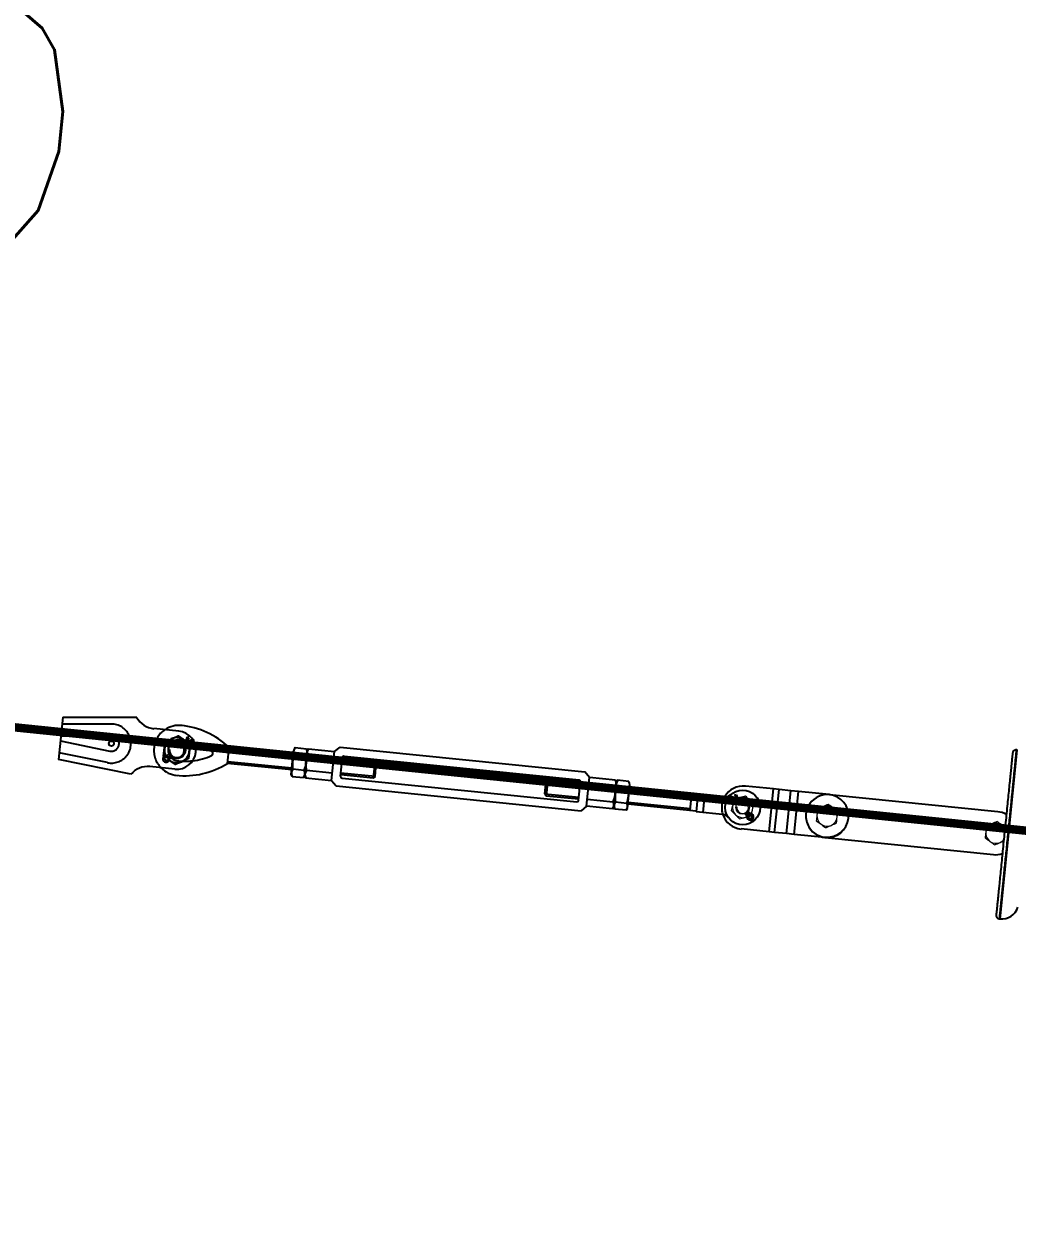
# Model space of a CAD drawing. Header units: millimetres. Extents: x -37020 to 35906, y -101 to 52234.
# Drawn here: x -1.205 to -0.035, y 319.549 to 320.953 of the extents above; entities that cross this region are included whole.
import ezdxf
from ezdxf import colors
from ezdxf.entities.mleader import LeaderData, LeaderLine
from ezdxf.math import Vec2, Vec3

# ---------------------------------------------------------------- set-up
doc = ezdxf.new("R2010")
doc.units = ezdxf.units.MM
doc.header["$PDMODE"] = 35
doc.header["$PDSIZE"] = 1
doc.linetypes.add('HIDDEN', pattern=[9.525, 6.35, -3.175])
for name, color, linetype in [('Catenaria', 2, 'Continuous'), ('GE-Cotas', 1, 'Continuous'), ('REFERENCIAS', 1, 'Continuous')]:
    doc.layers.add(name, color=color, linetype=linetype)
doc.styles.add('Romans', font='romans.shx', dxfattribs={"width": 0.8})
doc.styles.get("Standard").update_dxf_attribs({"font": 'arial.ttf'})
doc.dimstyles.get("Standard").update_dxf_attribs({"dimtxt": 0.18, "dimasz": 0.18, "dimexe": 0.18, "dimexo": 0.0625, "dimgap": 0.09, "dimtad": 0, "dimtih": 1, "dimtoh": 1, "dimdec": 4, "dimzin": 0, "dimdsep": 46, "dimtxsty": 'Standard', "dimcen": 0.09, "dimadec": 0, "dimazin": 0, "dimtfac": 1, "dimtdec": 4, "dimtofl": 0, "dimtmove": 0, "dimatfit": 3, "dimfxl": 1, "dimtolj": 1, "dimtzin": 0, "dimarcsym": 0})

# ---------------------------------------------------------------- blocks, each defined once
blk = doc.blocks.new('A$C60C7134E')
at = {"layer": 'Catenaria', "color": 1}
for p, q in [((3.2569, -1.8879), (3.1519, -2.0581)), ((3.2577, -1.8884), (3.2569, -1.8879)), ((3.4003, -2.0641), (3.2308, -1.9595)), ((3.2041, -2.0027), (3.3737, -2.1073)), ((3.1519, -2.0581), (3.1526, -2.0586)), ((3.4007, -2.0643), (3.4316, -2.0833)), ((3.4316, -2.0833), (3.4049, -2.1266)), ((3.4392, -2.0881), (3.4126, -2.1313)), ((3.4316, -2.0833), (3.4392, -2.0881)), ((3.4392, -2.0881), (3.4513, -2.0955)), ((3.4513, -2.0955), (3.4246, -2.1387)), ((3.4567, -2.0988), (3.43, -2.1421)), ((3.4513, -2.0955), (3.4567, -2.0988)), ((3.4567, -2.0988), (3.4851, -2.1164)), ((3.374, -2.1075), (3.4049, -2.1266)), ((3.4049, -2.1266), (3.4126, -2.1313)), ((3.4126, -2.1313), (3.4246, -2.1387)), ((3.4246, -2.1387), (3.43, -2.1421)), ((3.43, -2.1421), (3.4584, -2.1596)), ((3.4972, -2.1413), (3.5239, -2.1578)), ((3.4861, -2.1592), (3.5129, -2.1757)), ((3.5129, -2.1757), (3.5239, -2.1578)), ((3.5923, -2.2012), (3.5234, -2.1587)), ((3.5823, -2.2174), (3.5134, -2.1749)), ((3.5294, -2.1624), (3.5194, -2.1786)), ((3.5913, -2.2029), (3.5284, -2.1641)), ((3.5834, -2.2157), (3.5205, -2.1769)), ((3.5951, -2.1967), (3.5806, -2.2202)), ((3.6043, -2.2098), (3.5929, -2.2027)), ((3.5974, -2.1955), (3.5951, -2.1967)), ((3.5974, -2.1955), (3.6088, -2.2025)), ((3.6088, -2.2025), (3.6087, -2.2051)), ((3.611, -2.2039), (3.6087, -2.2051)), ((3.611, -2.2039), (3.6371, -2.22)), ((3.5954, -2.2243), (3.584, -2.2173)), ((3.6087, -2.2051), (3.5932, -2.2303)), ((3.6327, -2.2273), (3.6066, -2.2111)), ((3.6371, -2.22), (3.6453, -2.2181)), ((3.8922, -2.3704), (3.6453, -2.2181)), ((3.5795, -2.2245), (3.5909, -2.2315)), ((3.5932, -2.2303), (3.5909, -2.2315)), ((3.5932, -2.2303), (3.5931, -2.2329)), ((3.6237, -2.2418), (3.5976, -2.2257)), ((3.6371, -2.22), (3.6192, -2.249)), ((3.6425, -2.2304), (3.6309, -2.2491)), ((3.6745, -2.2519), (3.6417, -2.2317)), ((3.8818, -2.3757), (3.6452, -2.2297)), ((3.5931, -2.2329), (3.6192, -2.249)), ((3.6672, -2.2674), (3.6327, -2.2462)), ((3.6751, -2.2546), (3.6407, -2.2334)), ((3.6192, -2.249), (3.6212, -2.2572)), ((3.8681, -2.4095), (3.6212, -2.2572)), ((3.8682, -2.3978), (3.6316, -2.2519)), ((3.6645, -2.2681), (3.6317, -2.2479)), ((3.6645, -2.2681), (3.6745, -2.2519)), ((3.6751, -2.2546), (3.6672, -2.2674)), ((3.6751, -2.2546), (3.6745, -2.2519)), ((3.6672, -2.2674), (3.6645, -2.2681)), ((3.8462, -2.3602), (3.8383, -2.373)), ((3.8389, -2.3757), (3.8489, -2.3595)), ((3.8462, -2.3602), (3.8489, -2.3595)), ((3.8462, -2.3602), (3.8806, -2.3814)), ((3.8489, -2.3595), (3.8817, -2.3797)), ((3.8942, -2.3786), (3.8922, -2.3704)), ((3.8383, -2.373), (3.8389, -2.3757)), ((3.8383, -2.373), (3.8727, -2.3942)), ((3.8389, -2.3757), (3.8717, -2.3959)), ((3.8825, -2.3785), (3.8709, -2.3972)), ((3.8942, -2.3786), (3.8763, -2.4076)), ((3.8897, -2.3858), (3.9158, -2.4019)), ((3.9203, -2.3947), (3.8942, -2.3786)), ((3.8807, -2.4003), (3.9068, -2.4165)), ((3.9202, -2.3973), (3.9047, -2.4225)), ((3.9203, -2.3947), (3.9202, -2.3973)), ((3.9225, -2.3961), (3.9202, -2.3973)), ((3.9339, -2.4031), (3.9225, -2.3961)), ((3.8763, -2.4076), (3.8681, -2.4095)), ((3.9024, -2.4237), (3.8763, -2.4076)), ((3.918, -2.4033), (3.9294, -2.4103)), ((3.9338, -2.4057), (3.9193, -2.4292)), ((3.93, -2.4119), (3.9947, -2.4518)), ((3.9311, -2.4102), (3.9958, -2.4501)), ((3.9339, -2.4031), (3.9338, -2.4057)), ((3.9047, -2.4225), (3.9024, -2.4237)), ((3.9047, -2.4225), (3.9046, -2.4251)), ((3.916, -2.4321), (3.9046, -2.4251)), ((3.9091, -2.4178), (3.9205, -2.4249)), ((3.9211, -2.4264), (3.9858, -2.4663)), ((3.9221, -2.4247), (3.9868, -2.4646)), ((3.9958, -2.4501), (3.9858, -2.4663)), ((4.0545, -2.4711), (4.0796, -2.4866)), ((4.1038, -2.4883), (4.1728, -2.5411)), ((4.0308, -2.5094), (4.056, -2.5249)), ((4.1465, -2.5837), (4.1728, -2.5411)), ((4.1465, -2.5837), (4.0683, -2.5457))]:
    blk.add_line(p, q, dxfattribs=at)
at = {"layer": 'Catenaria', "color": 1, "linetype": 'Continuous'}
for p, q in [((3.4742, -2.156), (3.4722, -2.1555)), ((3.4814, -2.1561), (3.48, -2.1575)), ((4.02, -2.4908), (4.0194, -2.4927)), ((4.0233, -2.4973), (4.0246, -2.4988)), ((4.0307, -2.491), (4.0317, -2.4908)), ((4.031, -2.493), (4.0319, -2.4928)), ((4.0316, -2.4949), (4.0326, -2.4947))]:
    blk.add_line(p, q, dxfattribs=at)
at = {"layer": 'Catenaria', "color": 1, "linetype": 'HIDDEN'}
for p, q in [((3.5061, -2.1715), (3.5171, -2.1536)), ((4.1226, -2.5127), (4.1686, -2.548)), ((4.1612, -2.5599), (4.1141, -2.5238)), ((4.1581, -2.5649), (4.1047, -2.539)), ((4.0986, -2.5516), (4.1507, -2.5769))]:
    blk.add_line(p, q, dxfattribs=at)
at = {"layer": 'Catenaria', "color": 1, "linetype": 'Continuous'}
for points in [[(4.0267, -2.4917), (4.0256, -2.4897), (4.0346, -2.4752), (4.0516, -2.4757), (4.0558, -2.4835)], [(4.028, -2.4941), (4.0277, -2.4936)], [(4.0595, -2.4903), (4.0597, -2.4907), (4.0507, -2.5052), (4.0337, -2.5047), (4.0289, -2.4959)]]:
    blk.add_lwpolyline(points, dxfattribs=at)
at = {"layer": 'Catenaria', "color": 1}
for centre, radius in [((3.4724, -2.1384), 0.0205), ((4.0426, -2.4902), 3.637978807091713e-15), ((4.1086, -2.5309), 0.003)]:
    blk.add_circle(centre, radius, dxfattribs=at)
at = {"layer": 'Catenaria', "color": 1, "linetype": 'Continuous', "lineweight": 15}
blk.add_circle((3.4724, -2.1384), 0.008, dxfattribs=at)
at = {"layer": 'Catenaria', "color": 1, "linetype": 'Continuous'}
blk.add_circle((4.0426, -2.4902), 0.01, dxfattribs=at)
at = {"layer": 'Catenaria', "color": 1}
for centre, radius, start, end in [((3.2464, -1.9049), 0.02, 58.3258, 136.339), ((3.2175, -1.9811), 0.0254, 58.3258, 82.5966), ((3.2175, -1.9811), 0.0254, 213.9759, 238.3258), ((3.3873, -2.0859), 0.0254, 58.3258, 238.3258), ((3.3873, -2.0859), 0.0254, 58.3258, 238.3258), ((3.387, -2.0857), 0.0254, 238.3258, 58.3258), ((3.4718, -2.138), 0.0254, 352.8054, 58.3258), ((3.5024, -2.1328), 0.01, 190.6209, 238.3257), ((3.4718, -2.138), 0.0254, 238.3258, 303.8461), ((3.4809, -2.1677), 0.01, 58.3257, 106.0305), ((3.6114, -2.2241), 0.0282, 130.7378, 165.9137), ((3.6005, -2.2024), 0.00755, 113.9415, 182.71), ((3.6012, -2.2029), 0.00755, 293.9415, 2.71), ((3.6141, -2.2108), 0.00755, 113.9415, 182.71), ((3.587, -2.2242), 0.00755, 113.9415, 182.71), ((3.5769, -2.2029), 0.0282, 310.7378, 345.9137), ((3.625, -2.2325), 0.0282, 130.7378, 165.9137), ((3.5878, -2.2246), 0.00755, 293.9415, 2.71), ((3.6007, -2.2326), 0.00755, 113.9415, 182.71), ((3.6442, -2.2314), 0.002, 58.3258, 148.3258), ((3.6326, -2.2502), 0.002, 148.3258, 238.3258), ((3.8808, -2.3774), 0.002, 328.3258, 58.3258), ((3.8692, -2.3961), 0.002, 238.3258, 328.3258), ((3.9127, -2.395), 0.00755, 293.9415, 2.71), ((3.9256, -2.403), 0.00755, 113.9415, 182.71), ((3.8884, -2.3951), 0.0282, 310.7378, 345.9137), ((3.9365, -2.4247), 0.0282, 130.7378, 165.9137), ((3.902, -2.4035), 0.0282, 310.7378, 345.9137), ((3.9263, -2.4034), 0.00755, 293.9415, 2.71), ((3.8993, -2.4168), 0.00755, 293.9415, 2.71), ((3.9121, -2.4247), 0.00755, 113.9415, 182.71), ((3.9129, -2.4252), 0.00755, 293.9415, 2.71), ((4.0061, -2.5442), 0.0946, 57.8156, 96.2358), ((4.0745, -2.4333), 0.0946, 200.4157, 238.8359), ((4.0084, -2.4691), 0.0025, 88.2172, 208.4343), ((4.0745, -2.4333), 0.0776, 208.4343, 225.6363), ((4.0061, -2.5442), 0.0776, 71.0157, 88.2172), ((4.0426, -2.4902), 0.0225, 58.3258, 238.3258), ((4.0405, -2.4889), 0.0295, 18.031, 59.6552), ((4.0933, -2.4645), 0.026, 238.3258, 293.7631), ((4.0405, -2.4889), 0.0295, 236.9963, 278.6232), ((4.0424, -2.547), 0.026, 2.8884, 58.3258)]:
    blk.add_arc(centre, radius, start, end, dxfattribs=at)
at = {"layer": 'Catenaria', "color": 1, "linetype": 'Continuous', "lineweight": 15}
for centre, radius, start, end in [((3.2171, -1.9809), 0.012, 88.3258, 115.973), ((3.2171, -1.9809), 0.012, 28.3258, 88.3258), ((3.2171, -1.9809), 0.012, 328.3258, 28.3258), ((3.2171, -1.9809), 0.012, 180.6051, 208.3258), ((3.2171, -1.9809), 0.012, 208.3258, 268.3258), ((3.2171, -1.9809), 0.012, 268.3258, 328.3258), ((3.3873, -2.0859), 0.012, 88.326, 148.326), ((3.3873, -2.0859), 0.012, 28.326, 88.326), ((3.3873, -2.0859), 0.012, 148.326, 208.326), ((3.3873, -2.0859), 0.012, 208.326, 268.326), ((3.3873, -2.0859), 0.012, 328.326, 28.326), ((3.3873, -2.0859), 0.012, 268.326, 328.326), ((3.4724, -2.1384), 0.012, 139.1301, 199.1301), ((3.4724, -2.1384), 0.012, 117.7211, 139.1301), ((3.4724, -2.1384), 0.007, 328.3258, 238.3258), ((3.4724, -2.1384), 0.012, 99.287, 107.3798), ((3.4724, -2.1384), 0.012, 79.1301, 88.9436), ((3.4724, -2.1384), 0.012, 19.1301, 79.1301), ((3.4724, -2.1384), 0.012, 199.1301, 259.1301), ((3.4724, -2.1384), 0.012, 293.4411, 319.1301), ((3.4724, -2.1384), 0.012, 319.1301, 19.1301), ((3.4724, -2.1384), 0.012, 259.1301, 271.8872), ((3.4724, -2.1384), 0.012, 281.4872, 283.8833)]:
    blk.add_arc(centre, radius, start, end, dxfattribs=at)
at = {"layer": 'Catenaria', "color": 1, "linetype": 'HIDDEN'}
for centre, radius, start, end in [((3.3873, -2.0859), 0.025, 328.3258, 114.4807), ((3.4718, -2.138), 0.0254, 303.8386, 352.8054), ((4.0061, -2.5442), 0.0776, 57.8156, 71.0157), ((4.0405, -2.4889), 0.0125, 236.9963, 59.6552), ((4.0405, -2.4889), 0.0295, 278.6232, 18.031), ((4.0745, -2.4333), 0.0776, 225.6363, 238.8359), ((4.1086, -2.5309), 0.023, 52.5496, 244.1019), ((4.1086, -2.5309), 0.009, 52.5027, 244.1488)]:
    blk.add_arc(centre, radius, start, end, dxfattribs=at)
at = {"layer": 'Catenaria', "color": 1, "linetype": 'Continuous'}
for centre, radius, start, end in [((3.4692, -2.1245), 0.004, 334.3833, 232.2682), ((3.4636, -2.1316), 0.005, 2.8483, 52.2682), ((3.4692, -2.1245), 0.002, 334.3833, 232.2682), ((3.4636, -2.1316), 0.007, 8.139, 52.2682), ((3.4773, -2.1284), 0.007, 154.3833, 198.5124), ((3.4773, -2.1284), 0.005, 154.3833, 203.7923), ((3.4546, -2.1508), 0.0182, 345.0038, 13.9187), ((3.4546, -2.1508), 0.0202, 345.0038, 13.1577), ((3.4943, -2.1432), 0.0202, 188.4894, 224.924), ((3.4944, -2.1432), 0.0182, 187.131, 224.9087), ((4.0426, -2.4902), 0.0148, 27.0246, 185.1794), ((4.0426, -2.4902), 0.00875, 328.3258, 238.3258), ((4.0514, -2.481), 0.005, 285.4262, 322.2682), ((4.0585, -2.4865), 0.004, 244.3833, 142.2682), ((4.0585, -2.4865), 0.002, 244.3833, 142.2682), ((4.0257, -2.4735), 0.0202, 251.7275, 285.3197), ((4.0257, -2.4735), 0.0182, 251.7428, 285.8235), ((4.0367, -2.5124), 0.0202, 106.3318, 131.6477), ((4.0367, -2.5124), 0.0182, 106.3318, 131.6477), ((4.0426, -2.4902), 0.0148, 192.9483, 194.6943), ((4.0426, -2.4902), 0.0148, 202.5038, 359.6253), ((4.0514, -2.481), 0.007, 286.333, 322.2682), ((4.0546, -2.4946), 0.007, 64.3833, 100.3185), ((4.0546, -2.4946), 0.005, 64.3833, 101.2249)]:
    blk.add_arc(centre, radius, start, end, dxfattribs=at)
at = {"layer": 'Catenaria', "color": 1}
for points, knots in [([(3.1582, -2.0574), (3.1582, -2.0573), (3.1583, -2.0572), (3.1587, -2.0566), (3.1592, -2.0557), (3.1598, -2.0547), (3.1605, -2.0536), (3.1613, -2.0524), (3.1621, -2.0511), (3.1629, -2.0497), (3.1645, -2.0472), (3.1669, -2.0433), (3.1705, -2.0374), (3.1747, -2.0306), (3.1794, -2.0231), (3.1844, -2.0148), (3.1899, -2.006), (3.1955, -1.9968), (3.2014, -1.9873), (3.2074, -1.9777), (3.2134, -1.968), (3.2193, -1.9584), (3.225, -1.949), (3.2306, -1.9401), (3.2358, -1.9316), (3.2402, -1.9244), (3.244, -1.9184), (3.247, -1.9134), (3.2497, -1.909), (3.2517, -1.9059), (3.253, -1.9037), (3.2539, -1.9022), (3.2549, -1.9006), (3.2559, -1.899), (3.2568, -1.8975), (3.2577, -1.8961), (3.2584, -1.895), (3.2589, -1.8941), (3.259, -1.894), (3.259, -1.8939)], [0, 0, 0, 0, 0.024016, 0.045698, 0.06504, 0.082041, 0.096699, 0.11173, 0.125156, 0.138769, 0.152574, 0.190147, 0.227898, 0.26563, 0.303377, 0.341131, 0.378865, 0.416606, 0.454362, 0.492102, 0.529836, 0.567591, 0.60534, 0.64307, 0.680819, 0.718572, 0.746883, 0.77519, 0.803453, 0.830291, 0.842957, 0.855124, 0.86929, 0.88744, 0.904839, 0.924797, 0.947314, 0.972383, 1, 1, 1, 1]), ([(3.2052, -1.9735), (3.2069, -1.9707), (3.2103, -1.9651), (3.2154, -1.9569), (3.2204, -1.9488), (3.2253, -1.9409), (3.23, -1.9333), (3.2344, -1.9261), (3.2385, -1.9194), (3.2423, -1.9132), (3.2458, -1.9076), (3.2489, -1.9026), (3.2515, -1.8983), (3.2537, -1.8947), (3.2555, -1.8919), (3.2567, -1.8899), (3.2575, -1.8886), (3.2576, -1.8885), (3.2577, -1.8884)], [0, 0, 0, 0, 0.062501, 0.125002, 0.187502, 0.249998, 0.312502, 0.375001, 0.4375, 0.500002, 0.5625, 0.625, 0.687499, 0.75, 0.812501, 0.875, 0.9375, 1, 1, 1, 1]), ([(3.259, -1.8939), (3.2592, -1.8935), (3.2597, -1.8926), (3.2596, -1.8912), (3.2593, -1.8902), (3.2587, -1.8892), (3.2581, -1.8887), (3.2577, -1.8884)], [0, 0, 0, 0, 0.225792, 0.480922, 0.614503, 0.747725, 1, 1, 1, 1]), ([(3.1526, -2.0586), (3.1527, -2.0585), (3.1528, -2.0584), (3.1536, -2.0571), (3.1548, -2.0551), (3.1566, -2.0523), (3.1588, -2.0487), (3.1614, -2.0444), (3.1645, -2.0394), (3.168, -2.0338), (3.1718, -2.0276), (3.1759, -2.0209), (3.1804, -2.0137), (3.185, -2.0061), (3.1899, -1.9982), (3.1949, -1.9901), (3.2, -1.9819), (3.2034, -1.9763), (3.2052, -1.9735)], [0, 0, 0, 0, 0.0625, 0.125, 0.187501, 0.25, 0.312501, 0.375, 0.4375, 0.500002, 0.5625, 0.624999, 0.687503, 0.750001, 0.812503, 0.874998, 0.937499, 1, 1, 1, 1]), ([(3.1526, -2.0586), (3.1531, -2.0588), (3.1539, -2.0592), (3.155, -2.0592), (3.156, -2.0591), (3.1573, -2.0585), (3.1579, -2.0577), (3.1582, -2.0574)], [0, 0, 0, 0, 0.252306, 0.385472, 0.519168, 0.774329, 1, 1, 1, 1])]:
    blk.add_open_spline(points, degree=3, knots=knots, dxfattribs=at)
at = {"layer": 'Catenaria', "color": 1, "linetype": 'Continuous', "lineweight": 15}
for points, knots in [([(3.2175, -1.9689), (3.2173, -1.9689), (3.2161, -1.9689), (3.2145, -1.9688), (3.2132, -1.9688), (3.2129, -1.9688)], [0, 0, 0, 0, 0.105761, 0.801012, 1, 1, 1, 1]), ([(3.2244, -1.9691), (3.2233, -1.9691), (3.221, -1.969), (3.2187, -1.9689), (3.2175, -1.9689)], [0, 0, 0, 0, 0.495419, 1, 1, 1, 1]), ([(3.2277, -1.9752), (3.2276, -1.9751), (3.227, -1.974), (3.2259, -1.9719), (3.2249, -1.97), (3.2244, -1.9691)], [0, 0, 0, 0, 0.070146, 0.530756, 1, 1, 1, 1]), ([(3.231, -1.9813), (3.2305, -1.9803), (3.2294, -1.9783), (3.2283, -1.9762), (3.2277, -1.9752)], [0, 0, 0, 0, 0.495444, 1, 1, 1, 1]), ([(3.2044, -1.9825), (3.2046, -1.9828), (3.2053, -1.9842), (3.206, -1.9855), (3.2066, -1.9866)], [0, 0, 0, 0, 0.238878, 1, 1, 1, 1]), ([(3.2066, -1.9866), (3.2066, -1.9867), (3.2072, -1.9878), (3.2084, -1.9899), (3.2094, -1.9917), (3.2099, -1.9927)], [0, 0, 0, 0, 0.070083, 0.530848, 1, 1, 1, 1]), ([(3.2099, -1.9927), (3.211, -1.9927), (3.2133, -1.9928), (3.2156, -1.9929), (3.2168, -1.9929)], [0, 0, 0, 0, 0.495444, 1, 1, 1, 1]), ([(3.2168, -1.9929), (3.2169, -1.9929), (3.2182, -1.9929), (3.2205, -1.993), (3.2226, -1.9931), (3.2237, -1.9931)], [0, 0, 0, 0, 0.0700826, 0.5307907, 1, 1, 1, 1]), ([(3.2237, -1.9931), (3.224, -1.9927), (3.2247, -1.9915), (3.2259, -1.9896), (3.2269, -1.988), (3.2273, -1.9872)], [0, 0, 0, 0, 0.211454, 0.603081, 1, 1, 1, 1]), ([(3.2273, -1.9872), (3.2276, -1.9867), (3.2289, -1.9847), (3.2301, -1.9828), (3.231, -1.9813)], [0, 0, 0, 0, 0.232325, 1, 1, 1, 1]), ([(3.3808, -2.0737), (3.3802, -2.0747), (3.379, -2.0766), (3.3778, -2.0786), (3.3771, -2.0796)], [0, 0, 0, 0, 0.495492, 1, 1, 1, 1]), ([(3.3877, -2.0739), (3.3875, -2.0739), (3.3863, -2.0739), (3.3839, -2.0738), (3.3818, -2.0737), (3.3808, -2.0737)], [0, 0, 0, 0, 0.070125, 0.53081, 1, 1, 1, 1]), ([(3.3946, -2.0741), (3.3935, -2.0741), (3.3912, -2.074), (3.3889, -2.0739), (3.3877, -2.0739)], [0, 0, 0, 0, 0.495445, 1, 1, 1, 1]), ([(3.3979, -2.0802), (3.3975, -2.0794), (3.3966, -2.0778), (3.3955, -2.0757), (3.3948, -2.0745), (3.3946, -2.0741)], [0, 0, 0, 0, 0.391402, 0.78862, 1, 1, 1, 1]), ([(3.3771, -2.0796), (3.377, -2.0797), (3.3764, -2.0808), (3.3752, -2.0828), (3.3741, -2.0846), (3.3735, -2.0855)], [0, 0, 0, 0, 0.070096, 0.530817, 1, 1, 1, 1]), ([(3.3735, -2.0855), (3.3737, -2.0859), (3.3744, -2.0871), (3.3755, -2.0892), (3.3763, -2.0908), (3.3768, -2.0916)], [0, 0, 0, 0, 0.211392, 0.603139, 1, 1, 1, 1]), ([(3.3768, -2.0916), (3.377, -2.0921), (3.3782, -2.0941), (3.3792, -2.0962), (3.3801, -2.0977)], [0, 0, 0, 0, 0.2323819, 1, 1, 1, 1]), ([(3.3976, -2.0922), (3.3976, -2.0921), (3.3983, -2.091), (3.3995, -2.089), (3.4006, -2.0872), (3.4012, -2.0863)], [0, 0, 0, 0, 0.070096, 0.530817, 1, 1, 1, 1]), ([(3.4012, -2.0863), (3.4004, -2.0848), (3.3993, -2.0828), (3.3982, -2.0807), (3.3979, -2.0802)], [0, 0, 0, 0, 0.767658, 1, 1, 1, 1]), ([(3.3801, -2.0977), (3.3812, -2.0977), (3.3835, -2.0978), (3.3858, -2.0979), (3.387, -2.0979)], [0, 0, 0, 0, 0.495445, 1, 1, 1, 1]), ([(3.387, -2.0979), (3.3872, -2.0979), (3.3884, -2.0979), (3.3907, -2.098), (3.3929, -2.0981), (3.3939, -2.0981)], [0, 0, 0, 0, 0.070077, 0.53081, 1, 1, 1, 1]), ([(3.3939, -2.0981), (3.3945, -2.0971), (3.3957, -2.0952), (3.3969, -2.0932), (3.3976, -2.0922)], [0, 0, 0, 0, 0.495492, 1, 1, 1, 1]), ([(3.4634, -2.1306), (3.4633, -2.1307), (3.4625, -2.1316), (3.4609, -2.1334), (3.4595, -2.135), (3.4588, -2.1358)], [0, 0, 0, 0, 0.070096, 0.530817, 1, 1, 1, 1]), ([(3.4662, -2.1273), (3.4661, -2.1275), (3.4651, -2.1286), (3.4641, -2.1297), (3.4634, -2.1306)], [0.3729568, 0.3729568, 0.3729568, 0.3729568, 0.4954921, 1, 1, 1, 1]), ([(3.4747, -2.1266), (3.4745, -2.1266), (3.4739, -2.1265), (3.4732, -2.1264), (3.4728, -2.1263)], [0, 0, 0, 0, 0.0701254, 0.2838749, 0.2838749, 0.2838749, 0.2838749]), ([(3.4815, -2.1279), (3.4804, -2.1277), (3.4782, -2.1273), (3.4759, -2.1269), (3.4747, -2.1266)], [0, 0, 0, 0, 0.495445, 1, 1, 1, 1]), ([(3.4838, -2.1345), (3.4835, -2.1336), (3.4829, -2.1319), (3.4821, -2.1297), (3.4817, -2.1284), (3.4815, -2.1279)], [0, 0, 0, 0, 0.391402, 0.78862, 1, 1, 1, 1]), ([(3.4588, -2.1358), (3.459, -2.1363), (3.4594, -2.1375), (3.4602, -2.1397), (3.4608, -2.1415), (3.4611, -2.1423)], [0, 0, 0, 0, 0.211392, 0.603139, 1, 1, 1, 1]), ([(3.4611, -2.1423), (3.4613, -2.1429), (3.4621, -2.1451), (3.4628, -2.1472), (3.4634, -2.1489)], [0, 0, 0, 0, 0.2323819, 1, 1, 1, 1]), ([(3.4777, -2.1507), (3.4782, -2.1501), (3.4795, -2.1486), (3.4807, -2.1472), (3.4815, -2.1463)], [0.1645016, 0.1645016, 0.1645016, 0.1645016, 0.4954921, 1, 1, 1, 1]), ([(3.4815, -2.1463), (3.4816, -2.1461), (3.4824, -2.1452), (3.484, -2.1434), (3.4854, -2.1418), (3.4861, -2.141)], [0, 0, 0, 0, 0.070096, 0.530817, 1, 1, 1, 1]), ([(3.4861, -2.141), (3.4855, -2.1394), (3.4847, -2.1372), (3.484, -2.135), (3.4838, -2.1345)], [0, 0, 0, 0, 0.767658, 1, 1, 1, 1]), ([(3.4634, -2.1489), (3.4645, -2.1491), (3.4667, -2.1495), (3.469, -2.15), (3.4702, -2.1502)], [0, 0, 0, 0, 0.495445, 1, 1, 1, 1]), ([(3.4702, -2.1502), (3.4703, -2.1502), (3.4712, -2.1504), (3.4721, -2.1506), (3.4728, -2.1507)], [0, 0, 0, 0, 0.0700773, 0.3862759, 0.3862759, 0.3862759, 0.3862759])]:
    blk.add_open_spline(points, degree=3, knots=knots, dxfattribs=at)
for points in [[(3.4679, -2.1253), (3.4678, -2.1255), (3.4676, -2.1256), (3.4675, -2.1258)], [(3.4707, -2.1259), (3.4698, -2.1257), (3.4688, -2.1255), (3.4679, -2.1253)], [(3.4748, -2.1511), (3.4752, -2.1512), (3.4755, -2.1512), (3.4758, -2.1513)]]:
    blk.add_open_spline(points, degree=3, dxfattribs=at)
blk = doc.blocks.new('*D249')
at = {"layer": 'Defpoints', "color": 0, "transparency": 16777216}
for p in [(-13.0402, 322.0038), (8.2825, 319.8248), (8.2564, 319.5701)]:
    blk.add_point(p, dxfattribs=at)
at = {"layer": 'Catenaria', "color": 3, "linetype": 'Continuous', "transparency": 16777216, "insert": (-1.8694, 320.9818), "char_height": 0.5, "attachment_point": 5, "rotation": 354.1653, "style": 'Romans'}
blk.add_mtext('\\A1;21.43', dxfattribs=at)
blk = doc.blocks.new('COORDENADAS 4.4')
at = {"layer": 'GE-Cotas', "color": 3, "ltscale": 4, "style": 'Romans', "width": 0.8}
for tag, p in [('COORDENADASX', (-19.4042, 8.0195)), ('COORDENADASY', (-19.4042, 5.5181))]:
    blk.add_attdef(tag, p, '', height=2, dxfattribs=at)
at = {"layer": 'GE-Cotas', "color": 2, "ltscale": 4}
ml = blk.add_multileader_mtext('Standard', dxfattribs=at)
ml.set_content('', color=2)
ml.set_leader_properties()
ml.build(insert=Vec2(0, 0))
ml.multileader.update_dxf_attribs({"text_right_attachment_type": 6, "dogleg_length": 0.36, "arrow_head_size": 3})
ctx = ml.context
ctx.base_point, ctx.arrow_head_size = Vec3(-20.826, 7.0195), 3
ctx.right_attachment, ctx.text_align_type = 6, 2
notes = []
notes.append((ctx, [(0, (1, 1, 0), (-5.7, 4.2195), (-1, 0), 11.1259, [(0, [(0, 0)], 0, [])])]))
ctx.mtext.insert, ctx.mtext.alignment, ctx.mtext.flow_direction = Vec3(-18.826, 9.0195), 3, 5
for ctx, leaders in notes:
    for number, flags, end, landing, length, lines in leaders:
        leader = LeaderData()
        leader.index, (leader.has_last_leader_line, leader.has_dogleg_vector, leader.attachment_direction) = number, flags
        leader.last_leader_point, leader.dogleg_vector, leader.dogleg_length = Vec3(end), Vec3(landing), length
        for number, points, colour, breaks in lines:
            line = LeaderLine()
            line.index, line.vertices, line.color, line.breaks = number, Vec3.list(points), colors.encode_raw_color(colour), breaks
            leader.lines.append(line)
        ctx.leaders.append(leader)

msp = doc.modelspace()

# ---------------------------------------------------------------- linework, layer by layer
at = {"layer": 'Catenaria', "linetype": 'Continuous', "const_width": 0.01, "elevation": -11.48}
msp.add_lwpolyline([(-83.1449, 328.4957), (-17.6234, 321.8002), (3.6992, 319.6213)], dxfattribs=at)

# ---------------------------------------------------------------- block references
at = {"layer": 'Catenaria', "color": 52, "ltscale": 0.1, "true_color": 0xc8c92d, "rotation": 205.8865070899042}
msp.add_blockref('A$C60C7134E', (3.6992, 319.6213, -11.48), dxfattribs=at)
at = {"layer": 'REFERENCIAS', "ltscale": 0.1, "xscale": -0.6599999999999682, "yscale": 0.6599999999999966, "zscale": 0.6600000000000001, "rotation": 180}
msp.add_blockref('COORDENADAS 4.4', (3.6992, 319.6213, -11.48), dxfattribs=at)

# ---------------------------------------------------------------- dimensions: what is measured, and where the dimension line sits
at = {"layer": 'Catenaria', "linetype": 'Continuous'}
dim = msp.add_linear_dim(base=(8.2564, 319.5701), p1=(-13.0402, 322.0038), p2=(8.2825, 319.8248, -11.48), angle=354.1653, dimstyle='Standard', override={"dimscale": 0.1, "dimtxt": 5, "dimasz": 2.5, "dimexe": 1, "dimexo": 1, "dimgap": 1.25, "dimtad": 1, "dimtih": 0, "dimtoh": 0, "dimdec": 2, "dimzin": 1, "dimtxsty": 'Romans', "dimcen": 1, "dimse1": 1, "dimse2": 1, "dimsd1": 1, "dimsd2": 1, "dimclrd": 2, "dimclre": 1, "dimclrt": 3, "dimaunit": 1, "dimadec": 3, "dimtdec": 2, "dimtix": 1, "dimtofl": 1, "dimatfit": 0, "dimtzin": 8}, dxfattribs=at)
dim.commit()
dim.dimension.update_dxf_attribs({"geometry": '*D249', "text_midpoint": (-1.9075, 320.6087), "dimtype": 161})

doc.saveas('drawing.dxf')
